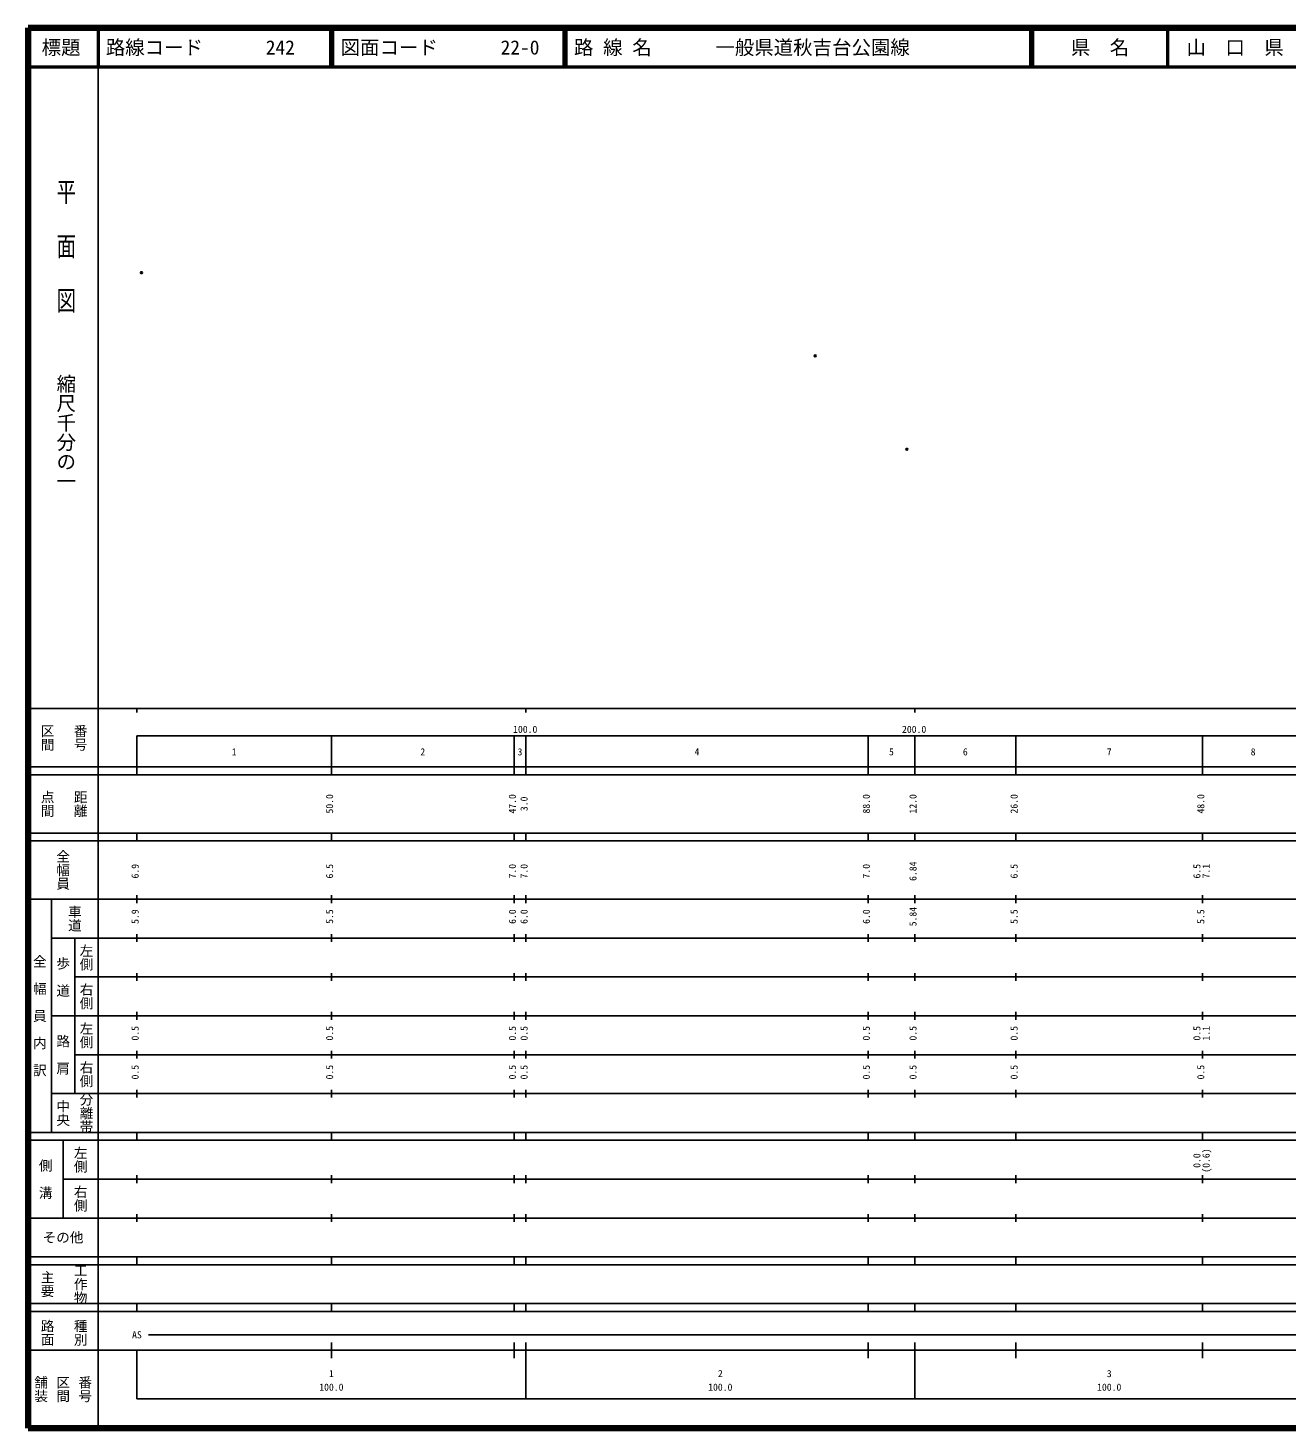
# Model space of a CAD drawing. Units: millimetres on the paper. Extents: x 40 to 680, y 20 to 380.
# Drawn here: x 40 to 363.7, y 20 to 380 of the extents above; entities that cross this region are included whole.
import ezdxf
from ezdxf.enums import TextEntityAlignment as Align

# ---------------------------------------------------------------- set-up
doc = ezdxf.new("R2010")
doc.units = ezdxf.units.MM
doc.header["$PDMODE"] = 32
doc.header["$PDSIZE"] = 0.5
doc.layers.add('M-OTRS', color=6, linetype='Continuous')
doc.layers.add('M-TTL-TXT', color=7, linetype='Continuous')
for name, color, linetype, lineweight in [('M-TTL', 2, 'Continuous', 140), ('M-TTL-BAND', 7, 'Continuous', 25), ('M-TTL-LINE', 7, 'Continuous', 50)]:
    doc.layers.add(name, color=color, linetype=linetype, lineweight=lineweight)
doc.styles.add('@ＭＳ ゴシック', font='')
doc.styles.add('ＭＳ ゴシック', font='')
doc.styles.get('@ＭＳ ゴシック').set_extended_font_data('@MS Gothic')
doc.styles.get('ＭＳ ゴシック').set_extended_font_data('MS Gothic')

msp = doc.modelspace()

# ---------------------------------------------------------------- linework, layer by layer
at = {"layer": 'M-OTRS'}
for p in [(69.165, 317.081), (242.408, 295.678), (265.981, 271.663)]:
    msp.add_point(p, dxfattribs=at)
at = {"layer": 'M-TTL'}
for p, q in [((40, 380), (40, 20)), ((680, 380), (40, 380)), ((40, 20), (680, 20))]:
    msp.add_line(p, q, dxfattribs=at)
at = {"layer": 'M-TTL-BAND'}
for p, q in [((58, 370), (58, 20)), ((40, 205), (579, 205)), ((68, 205), (68, 204)), ((168, 205), (168, 204)), ((268, 205), (268, 204)), ((68, 198), (579, 198)), ((68, 198), (68, 188)), ((118, 188), (118, 198)), ((165, 188), (165, 198)), ((168, 188), (168, 198)), ((256, 188), (256, 198)), ((268, 188), (268, 198)), ((294, 188), (294, 198)), ((342, 188), (342, 198)), ((40, 190), (579, 190)), ((40, 188), (579, 188)), ((40, 173), (579, 173)), ((68, 171), (68, 173)), ((118, 171), (118, 173)), ((165, 171), (165, 173)), ((168, 171), (168, 173)), ((256, 171), (256, 173)), ((268, 171), (268, 173)), ((294, 171), (294, 173)), ((342, 171), (342, 173)), ((40, 171), (579, 171)), ((40, 156), (579, 156)), ((46, 96), (46, 156)), ((68, 155), (68, 157)), ((118, 155), (118, 157)), ((165, 155), (165, 157)), ((168, 155), (168, 157)), ((256, 155), (256, 157)), ((268, 155), (268, 157)), ((294, 155), (294, 157)), ((342, 155), (342, 157)), ((46, 146), (579, 146)), ((52, 146), (52, 106)), ((68, 145), (68, 147)), ((118, 145), (118, 147)), ((165, 145), (165, 147)), ((168, 145), (168, 147)), ((256, 145), (256, 147)), ((268, 145), (268, 147)), ((294, 145), (294, 147)), ((342, 145), (342, 147)), ((68, 135), (68, 137)), ((118, 135), (118, 137)), ((165, 135), (165, 137)), ((168, 135), (168, 137)), ((256, 135), (256, 137)), ((268, 135), (268, 137)), ((294, 135), (294, 137)), ((342, 135), (342, 137)), ((52, 136), (579, 136)), ((46, 126), (579, 126)), ((68, 125), (68, 127)), ((118, 125), (118, 127)), ((165, 125), (165, 127)), ((168, 125), (168, 127)), ((256, 125), (256, 127)), ((268, 125), (268, 127)), ((294, 125), (294, 127)), ((342, 125), (342, 127)), ((52, 116), (579, 116)), ((68, 115), (68, 117)), ((118, 115), (118, 117)), ((165, 115), (165, 117)), ((168, 115), (168, 117)), ((256, 115), (256, 117)), ((268, 115), (268, 117)), ((294, 115), (294, 117)), ((342, 115), (342, 117)), ((46, 106), (579, 106)), ((68, 105), (68, 107)), ((118, 105), (118, 107)), ((165, 105), (165, 107)), ((168, 105), (168, 107)), ((256, 105), (256, 107)), ((268, 105), (268, 107)), ((294, 105), (294, 107)), ((342, 105), (342, 107)), ((40, 96), (579, 96)), ((40, 94), (579, 94)), ((49, 94), (49, 74)), ((68, 94), (68, 96)), ((118, 94), (118, 96)), ((165, 94), (165, 96)), ((168, 94), (168, 96)), ((256, 94), (256, 96)), ((268, 94), (268, 96)), ((294, 94), (294, 96)), ((342, 94), (342, 96)), ((49, 84), (579, 84)), ((68, 83), (68, 85)), ((118, 83), (118, 85)), ((165, 83), (165, 85)), ((168, 83), (168, 85)), ((256, 83), (256, 85)), ((268, 83), (268, 85)), ((294, 83), (294, 85)), ((342, 83), (342, 85)), ((40, 74), (579, 74)), ((68, 73), (68, 75)), ((118, 73), (118, 75)), ((165, 73), (165, 75)), ((168, 73), (168, 75)), ((256, 73), (256, 75)), ((268, 73), (268, 75)), ((294, 73), (294, 75)), ((342, 73), (342, 75)), ((40, 64), (579, 64)), ((40, 62), (579, 62)), ((68, 62), (68, 64)), ((118, 62), (118, 64)), ((165, 62), (165, 64)), ((168, 62), (168, 64)), ((256, 62), (256, 64)), ((268, 62), (268, 64)), ((294, 62), (294, 64)), ((342, 62), (342, 64)), ((40, 52), (579, 52)), ((68, 50), (68, 52)), ((118, 50), (118, 52)), ((165, 50), (165, 52)), ((168, 50), (168, 52)), ((256, 50), (256, 52)), ((268, 50), (268, 52)), ((294, 50), (294, 52)), ((342, 50), (342, 52)), ((40, 50), (579, 50)), ((71, 44), (565, 44)), ((40, 40), (579, 40)), ((68, 40), (68, 27.5)), ((118, 38), (118, 42)), ((165, 38), (165, 42)), ((168, 27.5), (168, 42)), ((256, 38), (256, 42)), ((268, 27.5), (268, 42)), ((294, 38), (294, 42)), ((342, 38), (342, 42)), ((68, 27.5), (579, 27.5))]:
    msp.add_line(p, q, dxfattribs=at)
at = {"layer": 'M-TTL-LINE'}
for p, q in [((58, 380), (58, 370)), ((117.75, 380), (117.75, 370)), ((118.25, 380), (118.25, 370)), ((177.75, 380), (177.75, 370)), ((178.25, 380), (178.25, 370)), ((297.75, 380), (297.75, 370)), ((298.25, 380), (298.25, 370)), ((333, 380), (333, 370)), ((40, 370), (680, 370))]:
    msp.add_line(p, q, dxfattribs=at)

# ---------------------------------------------------------------- texts
at = {"layer": 'M-TTL-BAND', "style": '@ＭＳ ゴシック', "width": 1.4}
msp.add_text('平  面  図', height=3.666, rotation=270, dxfattribs=at).set_placement((49.777, 306.475), align=Align.MIDDLE_RIGHT)
at = {"layer": 'M-TTL-BAND', "style": '@ＭＳ ゴシック'}
msp.add_text('縮尺千分の一', height=3.666, rotation=270, dxfattribs=at).set_placement((49.777, 261.03), align=Align.MIDDLE_RIGHT)
for s, p in [('区間', (45, 197.5)), ('番号', (53.5, 197.5)), ('点間', (45, 180.5)), ('距離', (53.5, 180.5)), ('全幅員', (49, 163.5)), ('車道', (52, 151)), ('左側', (55, 141)), ('全\u3000幅\u3000員\u3000内\u3000訳', (43, 126)), ('歩\u3000道', (49, 136)), ('右側', (55, 131)), ('左側', (55, 121)), ('路\u3000肩', (49, 116)), ('右側', (55, 111)), ('分離帯', (55, 101)), ('中央', (49, 101)), ('左側', (53.5, 89)), ('側\u3000溝', (44.5, 84)), ('右側', (53.5, 79)), ('工作物', (53.5, 57)), ('主要', (45, 57)), ('路面', (45, 44.5)), ('種別', (53.5, 44.5)), ('舗装', (43.333, 30)), ('区間', (49, 30)), ('番号', (54.667, 30))]:
    msp.add_text(s, height=2.566, rotation=270, dxfattribs=at).set_placement(p, align=Align.MIDDLE_CENTER)
at = {"layer": 'M-TTL-BAND', "style": 'ＭＳ ゴシック'}
for s, p in [('100.0', (167.844, 198.195)), ('200.0', (267.844, 198.195)), ('1', (93, 192.405)), ('2', (141.5, 192.405)), ('3', (166.5, 192.405)), ('4', (212, 192.405)), ('5', (262, 192.405)), ('6', (281, 192.405)), ('7', (318, 192.405)), ('8', (355, 192.405)), ('AS', (68, 42.5)), ('1', (118, 32.523)), ('2', (218, 32.523)), ('3', (318, 32.523)), ('100.0', (118, 29.033)), ('100.0', (218, 29.033)), ('100.0', (318, 29.033))]:
    msp.add_text(s, height=1.833, dxfattribs=at).set_placement(p, align=Align.BOTTOM_CENTER)
for s, p in [('50.0', (119, 180.5)), ('47.0', (166, 180.5)), ('3.0', (169, 180.5)), ('88.0', (257, 180.5)), ('12.0', (269, 180.5)), ('26.0', (295, 180.5)), ('48.0', (343, 180.5)), ('6.9', (69, 163.174)), ('6.5', (119, 163.174)), ('7.0', (166, 163.174)), ('7.0', (169, 163.174)), ('7.0', (257, 163.174)), ('6.84', (269, 163.174)), ('6.5', (295, 163.174)), ('6.5', (342, 163.174)), ('7.1', (344.37, 163.174)), ('5.9', (69, 151.5)), ('5.5', (119, 151.5)), ('6.0', (166, 151.5)), ('6.0', (169, 151.5)), ('6.0', (257, 151.5)), ('5.84', (269, 151.5)), ('5.5', (295, 151.5)), ('5.5', (343, 151.5)), ('0.5', (69, 121.5)), ('0.5', (119, 121.5)), ('0.5', (166, 121.5)), ('0.5', (169, 121.5)), ('0.5', (257, 121.5)), ('0.5', (269, 121.5)), ('0.5', (295, 121.5)), ('0.5', (342, 121.5)), ('1.1', (344.37, 121.5)), ('0.5', (69, 111.5)), ('0.5', (119, 111.5)), ('0.5', (166, 111.5)), ('0.5', (169, 111.5)), ('0.5', (257, 111.5)), ('0.5', (269, 111.5)), ('0.5', (295, 111.5)), ('0.5', (343, 111.5)), ('0.0', (342, 88.764)), ('(0.6)', (344.37, 88.764))]:
    msp.add_text(s, height=1.833, rotation=90, dxfattribs=at).set_placement(p, align=Align.BOTTOM_CENTER)
msp.add_text('その他', height=2.566, dxfattribs=at).set_placement((49, 69), align=Align.MIDDLE_CENTER)
at = {"layer": 'M-TTL-TXT', "style": 'ＭＳ ゴシック'}
for s, p in [('標題', (48.5, 375)), ('県\u3000名', (315.625, 375)), ('山\u3000口\u3000県', (350.375, 375))]:
    msp.add_text(s, height=3.666, dxfattribs=at).set_placement(p, align=Align.MIDDLE_CENTER)
for s, p in [('路線コード', (60, 375)), ('242', (101.142, 375)), ('図面コード', (120.38, 375)), ('22-0', (161.521, 375)), ('路 線 名', (180.38, 375)), ('一般県道秋吉台公園線', (216.734, 375))]:
    msp.add_text(s, height=3.666, dxfattribs=at).set_placement(p, align=Align.MIDDLE_LEFT)

doc.saveas('drawing.dxf')
